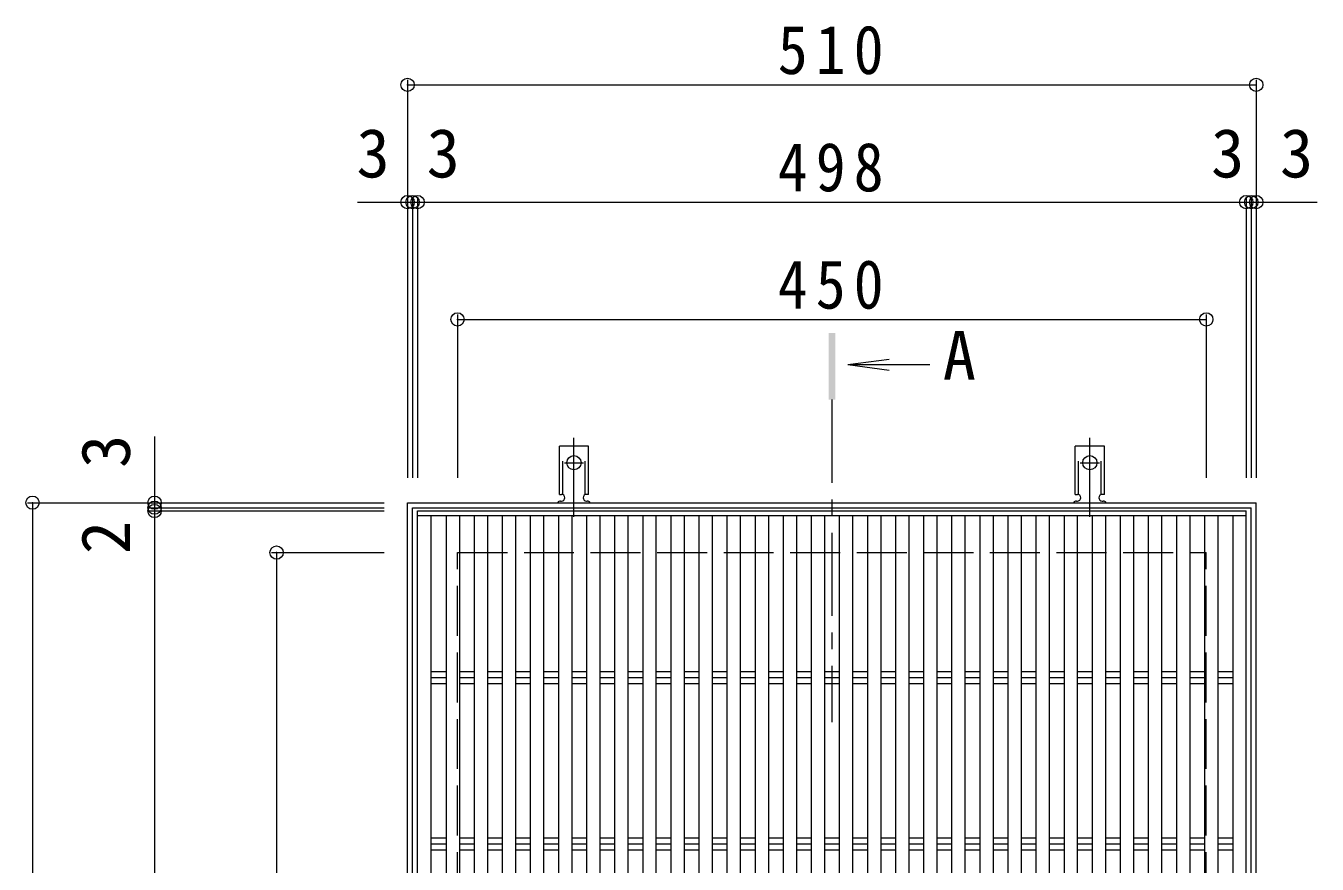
# Model space of a CAD drawing. Units: millimetres on the paper, enlarged 2 times, with parts at other scales. Extents: x -336 to 346, y -275 to 251.
# Drawn here: x -257.2 to -102, y 149.9 to 250.6 of the extents above; entities that cross this region are included whole.
import ezdxf
from ezdxf.enums import TextEntityAlignment as Align

# ---------------------------------------------------------------- set-up
doc = ezdxf.new("R2010")
doc.units = ezdxf.units.MM
doc.header["$LTSCALE"] = 2
doc.header["$PDMODE"] = 32
doc.header["$PDSIZE"] = 1.6
for name, pattern in [('CHAIN1', [8, 5, -1, 1, -1]), ('CHAIN2', [12, 9, -1, 1, -1]), ('DASHED2', [3, 2, -1]), ('DASHED3', [4, 3, -1])]:
    doc.linetypes.add(name, pattern=pattern)
for name, color, linetype, lineweight in [('C-2', 3, 'Continuous', 9), ('C-4', 7, 'Continuous', 9), ('C-5', 4, 'Continuous', 9), ('C-9', 3, 'Continuous', 9), ('C-A', 3, 'Continuous', 9)]:
    doc.layers.add(name, color=color, linetype=linetype, lineweight=lineweight)
doc.styles.add('ＭＳ ゴシック', font='')
doc.styles.get('ＭＳ ゴシック').set_extended_font_data('MS Gothic')

msp = doc.modelspace()

# ---------------------------------------------------------------- linework, layer by layer
at = {"layer": 'C-2', "color": 2}
for p, q in [((-211.366, 193.314), (-109.366, 193.314)), ((-109.966, 91.914), (-109.966, 192.714)), ((-109.366, 91.314), (-109.366, 193.314))]:
    msp.add_line(p, q, dxfattribs=at)
at = {"layer": 'C-2'}
for p, q in [((-210.166, 192.314), (-110.566, 192.314)), ((-110.566, 191.714), (-210.166, 191.714)), ((-208.566, 191.714), (-208.566, 92.914)), ((-206.74, 191.714), (-206.74, 92.914)), ((-205.14, 191.714), (-205.14, 92.914)), ((-203.364, 191.714), (-203.364, 92.914)), ((-201.764, 191.714), (-201.764, 92.914)), ((-199.988, 191.714), (-199.988, 92.914)), ((-198.388, 191.714), (-198.388, 92.914)), ((-196.612, 191.714), (-196.612, 92.914)), ((-195.012, 191.714), (-195.012, 92.914)), ((-193.236, 191.714), (-193.236, 92.914)), ((-191.636, 191.714), (-191.636, 92.914)), ((-189.86, 191.714), (-189.86, 92.914)), ((-188.26, 191.714), (-188.26, 92.914)), ((-186.484, 191.714), (-186.484, 92.914)), ((-184.884, 191.714), (-184.884, 92.914)), ((-183.108, 191.714), (-183.108, 92.914)), ((-181.508, 191.714), (-181.508, 92.914)), ((-179.732, 191.714), (-179.732, 92.914)), ((-178.132, 191.714), (-178.132, 92.914)), ((-176.356, 191.714), (-176.356, 92.914)), ((-174.756, 191.714), (-174.756, 92.914)), ((-172.98, 191.714), (-172.98, 92.914)), ((-171.38, 191.714), (-171.38, 92.914)), ((-169.604, 191.714), (-169.604, 92.914)), ((-168.004, 191.714), (-168.004, 92.914)), ((-166.228, 191.714), (-166.228, 92.914)), ((-164.628, 191.714), (-164.628, 92.914)), ((-162.852, 191.714), (-162.852, 92.914)), ((-161.252, 191.714), (-161.252, 92.914)), ((-159.476, 191.714), (-159.476, 92.914)), ((-157.876, 191.714), (-157.876, 92.914)), ((-156.1, 191.714), (-156.1, 92.914)), ((-154.5, 191.714), (-154.5, 92.914)), ((-152.724, 191.714), (-152.724, 92.914)), ((-151.124, 191.714), (-151.124, 92.914)), ((-149.348, 191.714), (-149.348, 92.914)), ((-147.748, 191.714), (-147.748, 92.914)), ((-145.972, 191.714), (-145.972, 92.914)), ((-144.372, 191.714), (-144.372, 92.914)), ((-142.596, 191.714), (-142.596, 92.914)), ((-140.996, 191.714), (-140.996, 92.914)), ((-139.22, 191.714), (-139.22, 92.914)), ((-137.62, 191.714), (-137.62, 92.914)), ((-135.844, 191.714), (-135.844, 92.914)), ((-134.244, 191.714), (-134.244, 92.914)), ((-132.468, 191.714), (-132.468, 92.914)), ((-130.868, 191.714), (-130.868, 92.914)), ((-129.092, 191.714), (-129.092, 92.914)), ((-127.492, 191.714), (-127.492, 92.914)), ((-125.716, 191.714), (-125.716, 92.914)), ((-124.116, 191.714), (-124.116, 92.914)), ((-122.34, 191.714), (-122.34, 92.914)), ((-120.74, 191.714), (-120.74, 92.914)), ((-118.964, 191.714), (-118.964, 92.914)), ((-117.364, 191.714), (-117.364, 92.914)), ((-115.588, 191.714), (-115.588, 92.914)), ((-113.988, 191.714), (-113.988, 92.914)), ((-112.162, 191.714), (-112.162, 92.914)), ((-110.566, 92.314), (-110.566, 192.314))]:
    msp.add_line(p, q, dxfattribs=at)
at = {"layer": 'C-2', "color": 2, "linetype": 'DASHED3'}
msp.add_line((-115.366, 97.314), (-115.366, 187.314), dxfattribs=at)
at = {"layer": 'C-2', "color": 2}
for points in [[(-109.366, 91.314), (-211.366, 91.314), (-211.366, 193.314)], [(-210.766, 91.914), (-210.766, 192.714), (-109.966, 192.714)]]:
    msp.add_lwpolyline(points, dxfattribs=at)
at = {"layer": 'C-2'}
msp.add_lwpolyline([(-110.566, 92.314), (-210.166, 92.314), (-210.166, 192.314)], dxfattribs=at)
at = {"layer": 'C-2', "color": 2, "linetype": 'DASHED3'}
msp.add_lwpolyline([(-115.366, 97.314), (-205.366, 97.314), (-205.366, 187.314), (-115.366, 187.314)], dxfattribs=at)
at = {"layer": 'C-4'}
for p, q in [((-211.366, 244.126), (-211.366, 196.314)), ((-109.366, 244.126), (-109.366, 196.314)), ((-211.366, 243.526), (-109.366, 243.526)), ((-210.766, 230.033), (-210.766, 196.314)), ((-210.166, 230.033), (-210.166, 196.314)), ((-110.567, 230.033), (-110.567, 196.314)), ((-109.966, 230.033), (-109.966, 196.314)), ((-217.395, 229.433), (-210.766, 229.433)), ((-210.766, 229.433), (-210.166, 229.433)), ((-210.166, 229.433), (-110.567, 229.433)), ((-110.567, 229.433), (-109.966, 229.433)), ((-109.966, 229.433), (-102.041, 229.433)), ((-205.367, 215.939), (-205.367, 196.314)), ((-115.366, 215.939), (-115.366, 196.314)), ((-205.367, 215.339), (-115.366, 215.339)), ((-241.775, 201.285), (-241.775, 192.714)), ((-257.045, 193.314), (-214.166, 193.314)), ((-256.445, 193.314), (-256.445, 91.314)), ((-242.375, 192.714), (-214.166, 192.714)), ((-241.775, 192.714), (-241.775, 192.314)), ((-242.375, 192.314), (-214.166, 192.314)), ((-241.775, 192.314), (-241.775, 92.314)), ((-227.704, 187.314), (-214.166, 187.314)), ((-227.104, 187.314), (-227.104, 97.314))]:
    msp.add_line(p, q, dxfattribs=at)
for p in [(-211.366, 243.526), (-109.366, 243.526), (-211.366, 229.433), (-210.766, 229.433), (-210.166, 229.433), (-110.567, 229.433), (-109.966, 229.433), (-109.366, 229.433), (-205.367, 215.339), (-115.366, 215.339), (-256.445, 193.314), (-241.775, 193.314), (-241.775, 192.714), (-241.775, 192.314), (-227.104, 187.314)]:
    msp.add_point(p, dxfattribs=at)
at = {"layer": 'C-5'}
for q in [(-153.476, 210.553), (-148.583, 209.9), (-153.476, 209.247)]:
    msp.add_line((-158.433, 209.9), q, dxfattribs=at)
at = {"layer": 'C-5', "linetype": 'CHAIN1'}
msp.add_line((-160.366, 205.704), (-160.366, 166.926), dxfattribs=at)
at = {"layer": 'C-5'}
msp.add_solid([(-159.966, 205.704), (-160.766, 205.704), (-159.966, 213.704), (-160.766, 213.704)], dxfattribs=at)
at = {"layer": 'C-9', "color": 7, "linetype": 'CHAIN2'}
for p, q in [((-191.367, 191.621), (-191.367, 201.101)), ((-129.366, 191.621), (-129.366, 201.101)), ((-192.522, 198.114), (-190.211, 198.114)), ((-130.522, 198.114), (-128.211, 198.114))]:
    msp.add_line(p, q, dxfattribs=at)
at = {"layer": 'C-9'}
for p, q in [((-193.117, 194.314), (-193.117, 200.114)), ((-189.617, 200.114), (-193.117, 200.114)), ((-189.617, 194.314), (-189.617, 200.114)), ((-131.116, 194.314), (-131.116, 200.114)), ((-127.616, 200.114), (-131.116, 200.114)), ((-127.616, 194.314), (-127.616, 200.114)), ((-193.117, 194.314), (-192.867, 194.314)), ((-189.617, 194.314), (-189.867, 194.314)), ((-131.116, 194.314), (-130.866, 194.314)), ((-127.616, 194.314), (-127.866, 194.314)), ((-192.967, 193.514), (-192.867, 193.514)), ((-189.868, 193.514), (-189.765, 193.514)), ((-130.966, 193.514), (-130.866, 193.514)), ((-127.867, 193.514), (-127.765, 193.514))]:
    msp.add_line(p, q, dxfattribs=at)
at = {"layer": 'C-9', "linetype": 'DASHED2'}
for p, q in [((-192.717, 194.285), (-192.717, 200.114)), ((-190.017, 194.285), (-190.017, 200.114)), ((-130.716, 194.285), (-130.716, 200.114)), ((-128.016, 194.285), (-128.016, 200.114))]:
    msp.add_line(p, q, dxfattribs=at)
at = {"layer": 'C-9'}
for centre in [(-191.367, 198.114), (-129.366, 198.114)]:
    msp.add_circle(centre, 0.85, dxfattribs=at)
for centre, start, end in [((-192.867, 193.914), 270, 90), ((-189.867, 193.914), 90, 269.8667), ((-130.866, 193.914), 270, 90), ((-127.866, 193.914), 90, 269.8667), ((-192.967, 193.114), 90.27596, 150.00047), ((-189.767, 193.114), 29.99927, 89.75836), ((-130.966, 193.114), 90.27596, 150.00047), ((-127.766, 193.114), 29.99927, 89.75836)]:
    msp.add_arc(centre, 0.4, start, end, dxfattribs=at)
at = {"layer": 'C-A'}
for p, q in [((-208.566, 173.024), (-206.74, 173.024)), ((-208.566, 172.314), (-206.74, 172.314)), ((-205.14, 173.024), (-203.364, 173.024)), ((-205.14, 172.314), (-203.364, 172.314)), ((-201.764, 173.024), (-199.988, 173.024)), ((-201.764, 172.314), (-199.988, 172.314)), ((-198.388, 173.024), (-196.612, 173.024)), ((-198.388, 172.314), (-196.612, 172.314)), ((-195.012, 173.024), (-193.236, 173.024)), ((-195.012, 172.314), (-193.236, 172.314)), ((-191.636, 173.024), (-189.86, 173.024)), ((-191.636, 172.314), (-189.86, 172.314)), ((-188.26, 173.024), (-186.484, 173.024)), ((-188.26, 172.314), (-186.484, 172.314)), ((-184.884, 173.024), (-183.108, 173.024)), ((-184.884, 172.314), (-183.108, 172.314)), ((-181.508, 173.024), (-179.732, 173.024)), ((-181.508, 172.314), (-179.732, 172.314)), ((-178.132, 173.024), (-176.356, 173.024)), ((-178.132, 172.314), (-176.356, 172.314)), ((-174.756, 173.024), (-172.98, 173.024)), ((-174.756, 172.314), (-172.98, 172.314)), ((-171.38, 173.024), (-169.604, 173.024)), ((-171.38, 172.314), (-169.604, 172.314)), ((-168.004, 173.024), (-166.228, 173.024)), ((-168.004, 172.314), (-166.228, 172.314)), ((-164.628, 173.024), (-162.852, 173.024)), ((-164.628, 172.314), (-162.852, 172.314)), ((-161.252, 173.024), (-159.476, 173.024)), ((-161.252, 172.314), (-159.476, 172.314)), ((-157.876, 173.024), (-156.1, 173.024)), ((-157.876, 172.314), (-156.1, 172.314)), ((-154.5, 173.024), (-152.724, 173.024)), ((-154.5, 172.314), (-152.724, 172.314)), ((-151.124, 173.024), (-149.348, 173.024)), ((-151.124, 172.314), (-149.348, 172.314)), ((-147.748, 173.024), (-145.972, 173.024)), ((-147.748, 172.314), (-145.972, 172.314)), ((-144.372, 173.024), (-142.596, 173.024)), ((-144.372, 172.314), (-142.596, 172.314)), ((-140.996, 173.024), (-139.22, 173.024)), ((-140.996, 172.314), (-139.22, 172.314)), ((-137.62, 173.024), (-135.844, 173.024)), ((-137.62, 172.314), (-135.844, 172.314)), ((-134.244, 173.024), (-132.468, 173.024)), ((-134.244, 172.314), (-132.468, 172.314)), ((-130.868, 173.024), (-129.092, 173.024)), ((-130.868, 172.314), (-129.092, 172.314)), ((-127.492, 173.024), (-125.716, 173.024)), ((-127.492, 172.314), (-125.716, 172.314)), ((-124.116, 173.024), (-122.34, 173.024)), ((-124.116, 172.314), (-122.34, 172.314)), ((-120.74, 173.024), (-118.964, 173.024)), ((-120.74, 172.314), (-118.964, 172.314)), ((-117.364, 173.024), (-115.588, 173.024)), ((-117.364, 172.314), (-115.588, 172.314)), ((-113.988, 173.024), (-112.162, 173.024)), ((-113.988, 172.314), (-112.162, 172.314)), ((-208.566, 171.604), (-206.74, 171.604)), ((-205.14, 171.604), (-203.364, 171.604)), ((-201.764, 171.604), (-199.988, 171.604)), ((-198.388, 171.604), (-196.612, 171.604)), ((-195.012, 171.604), (-193.236, 171.604)), ((-191.636, 171.604), (-189.86, 171.604)), ((-188.26, 171.604), (-186.484, 171.604)), ((-184.884, 171.604), (-183.108, 171.604)), ((-181.508, 171.604), (-179.732, 171.604)), ((-178.132, 171.604), (-176.356, 171.604)), ((-174.756, 171.604), (-172.98, 171.604)), ((-171.38, 171.604), (-169.604, 171.604)), ((-168.004, 171.604), (-166.228, 171.604)), ((-164.628, 171.604), (-162.852, 171.604)), ((-161.252, 171.604), (-159.476, 171.604)), ((-157.876, 171.604), (-156.1, 171.604)), ((-154.5, 171.604), (-152.724, 171.604)), ((-151.124, 171.604), (-149.348, 171.604)), ((-147.748, 171.604), (-145.972, 171.604)), ((-144.372, 171.604), (-142.596, 171.604)), ((-140.996, 171.604), (-139.22, 171.604)), ((-137.62, 171.604), (-135.844, 171.604)), ((-134.244, 171.604), (-132.468, 171.604)), ((-130.868, 171.604), (-129.092, 171.604)), ((-127.492, 171.604), (-125.716, 171.604)), ((-124.116, 171.604), (-122.34, 171.604)), ((-120.74, 171.604), (-118.964, 171.604)), ((-117.364, 171.604), (-115.588, 171.604)), ((-113.988, 171.604), (-112.162, 171.604)), ((-208.566, 153.024), (-206.74, 153.024)), ((-208.566, 152.314), (-206.74, 152.314)), ((-205.14, 153.024), (-203.364, 153.024)), ((-205.14, 152.314), (-203.364, 152.314)), ((-201.764, 153.024), (-199.988, 153.024)), ((-201.764, 152.314), (-199.988, 152.314)), ((-198.388, 153.024), (-196.612, 153.024)), ((-198.388, 152.314), (-196.612, 152.314)), ((-195.012, 153.024), (-193.236, 153.024)), ((-195.012, 152.314), (-193.236, 152.314)), ((-191.636, 153.024), (-189.86, 153.024)), ((-191.636, 152.314), (-189.86, 152.314)), ((-188.26, 153.024), (-186.484, 153.024)), ((-188.26, 152.314), (-186.484, 152.314)), ((-184.884, 153.024), (-183.108, 153.024)), ((-184.884, 152.314), (-183.108, 152.314)), ((-181.508, 153.024), (-179.732, 153.024)), ((-181.508, 152.314), (-179.732, 152.314)), ((-178.132, 153.024), (-176.356, 153.024)), ((-178.132, 152.314), (-176.356, 152.314)), ((-174.756, 153.024), (-172.98, 153.024)), ((-174.756, 152.314), (-172.98, 152.314)), ((-171.38, 153.024), (-169.604, 153.024)), ((-171.38, 152.314), (-169.604, 152.314)), ((-168.004, 153.024), (-166.228, 153.024)), ((-168.004, 152.314), (-166.228, 152.314)), ((-164.628, 153.024), (-162.852, 153.024)), ((-164.628, 152.314), (-162.852, 152.314)), ((-161.252, 153.024), (-159.476, 153.024)), ((-161.252, 152.314), (-159.476, 152.314)), ((-157.876, 153.024), (-156.1, 153.024)), ((-157.876, 152.314), (-156.1, 152.314)), ((-154.5, 153.024), (-152.724, 153.024)), ((-154.5, 152.314), (-152.724, 152.314)), ((-151.124, 153.024), (-149.348, 153.024)), ((-151.124, 152.314), (-149.348, 152.314)), ((-147.748, 153.024), (-145.972, 153.024)), ((-147.748, 152.314), (-145.972, 152.314)), ((-144.372, 153.024), (-142.596, 153.024)), ((-144.372, 152.314), (-142.596, 152.314)), ((-140.996, 153.024), (-139.22, 153.024)), ((-140.996, 152.314), (-139.22, 152.314)), ((-137.62, 153.024), (-135.844, 153.024)), ((-137.62, 152.314), (-135.844, 152.314)), ((-134.244, 153.024), (-132.468, 153.024)), ((-134.244, 152.314), (-132.468, 152.314)), ((-130.868, 153.024), (-129.092, 153.024)), ((-130.868, 152.314), (-129.092, 152.314)), ((-127.492, 153.024), (-125.716, 153.024)), ((-127.492, 152.314), (-125.716, 152.314)), ((-124.116, 153.024), (-122.34, 153.024)), ((-124.116, 152.314), (-122.34, 152.314)), ((-120.74, 153.024), (-118.964, 153.024)), ((-120.74, 152.314), (-118.964, 152.314)), ((-117.364, 153.024), (-115.588, 153.024)), ((-117.364, 152.314), (-115.588, 152.314)), ((-113.988, 153.024), (-112.162, 153.024)), ((-113.988, 152.314), (-112.162, 152.314)), ((-208.566, 151.604), (-206.74, 151.604)), ((-205.14, 151.604), (-203.364, 151.604)), ((-201.764, 151.604), (-199.988, 151.604)), ((-198.388, 151.604), (-196.612, 151.604)), ((-195.012, 151.604), (-193.236, 151.604)), ((-191.636, 151.604), (-189.86, 151.604)), ((-188.26, 151.604), (-186.484, 151.604)), ((-184.884, 151.604), (-183.108, 151.604)), ((-181.508, 151.604), (-179.732, 151.604)), ((-178.132, 151.604), (-176.356, 151.604)), ((-174.756, 151.604), (-172.98, 151.604)), ((-171.38, 151.604), (-169.604, 151.604)), ((-168.004, 151.604), (-166.228, 151.604)), ((-164.628, 151.604), (-162.852, 151.604)), ((-161.252, 151.604), (-159.476, 151.604)), ((-157.876, 151.604), (-156.1, 151.604)), ((-154.5, 151.604), (-152.724, 151.604)), ((-151.124, 151.604), (-149.348, 151.604)), ((-147.748, 151.604), (-145.972, 151.604)), ((-144.372, 151.604), (-142.596, 151.604)), ((-140.996, 151.604), (-139.22, 151.604)), ((-137.62, 151.604), (-135.844, 151.604)), ((-134.244, 151.604), (-132.468, 151.604)), ((-130.868, 151.604), (-129.092, 151.604)), ((-127.492, 151.604), (-125.716, 151.604)), ((-124.116, 151.604), (-122.34, 151.604)), ((-120.74, 151.604), (-118.964, 151.604)), ((-117.364, 151.604), (-115.588, 151.604)), ((-113.988, 151.604), (-112.162, 151.604))]:
    msp.add_line(p, q, dxfattribs=at)

# ---------------------------------------------------------------- texts
at = {"layer": 'C-4', "color": 2, "style": 'ＭＳ ゴシック'}
for p in [(-217.501, 230.633), (-209.074, 230.633), (-114.798, 230.633), (-106.515, 230.633)]:
    msp.add_text('3', height=5.865, dxfattribs=at).set_placement(p, align=Align.BOTTOM_LEFT)
for s, p in [('3', (-242.975, 197.484)), ('2', (-242.975, 187.13))]:
    msp.add_text(s, height=5.865, rotation=90, dxfattribs=at).set_placement(p, align=Align.BOTTOM_LEFT)
at = {"layer": 'C-4', "color": 2, "char_height": 5.865, "attachment_point": 7, "style": 'ＭＳ ゴシック'}
for s, insert in [('\\T1.27;\\W0.9;510', (-166.866, 244.726)), ('\\T1.27;\\W0.9;498', (-166.866, 230.633)), ('\\T1.27;\\W0.9;450', (-166.866, 216.539))]:
    msp.add_mtext(s, dxfattribs=dict(at, insert=insert))
at = {"layer": 'C-5', "color": 2, "style": 'ＭＳ ゴシック'}
msp.add_text('A', height=5.865, dxfattribs=at).set_placement((-147.041, 206.331), align=Align.BOTTOM_LEFT)

doc.saveas('drawing.dxf')
